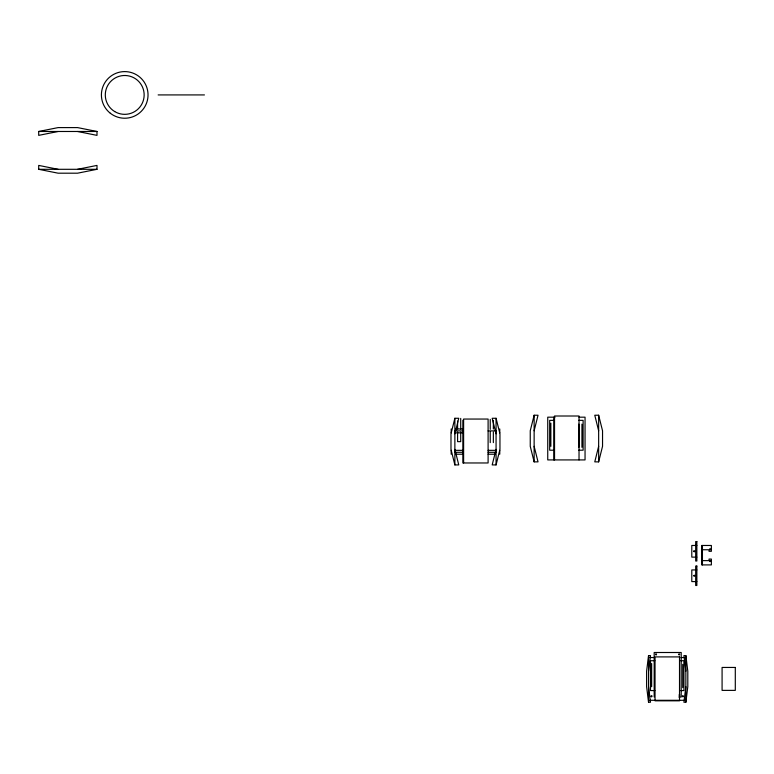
<?xml version="1.0" encoding="UTF-8"?>
<svg xmlns="http://www.w3.org/2000/svg" width="774" height="774" viewBox="0 0 774 774"><rect width="100%" height="100%" fill="white"/><g stroke="black" fill="none" stroke-linecap="round" stroke-linejoin="round"><path stroke-width="1.16" d="M648.554 671.145L650.499 655.597L648.554 655.597L646.609 671.145L646.609 686.693L648.554 702.231L650.499 702.231L648.554 686.693M685.861 686.693L683.916 702.231L685.861 702.231L687.805 686.693L687.805 671.145L685.861 655.597L683.916 655.597L685.861 671.145M454.87 433.817L458.759 418.279L454.87 418.279L450.981 433.817L450.981 449.365L454.87 464.913L458.759 464.913L454.87 449.365M496.066 449.365L492.187 464.913L496.066 464.913L499.956 449.365L499.956 433.817L496.066 418.279L492.187 418.279L496.066 433.817M534.137 430.779L538.027 415.232L534.137 415.232L530.248 430.779L530.248 446.317L534.137 461.865L538.027 461.865L534.137 446.317M598.65 446.317L594.771 461.865L598.65 461.865L602.54 446.317L602.54 430.779L598.65 415.232L594.771 415.232L598.65 430.779M58.137 131.483L38.7 135.373L38.7 131.483L58.137 127.594L77.564 127.594L97.002 131.483L97.002 135.373L77.564 131.483M77.564 169.303L97.002 165.413L97.002 169.303L77.564 173.192L58.137 173.192L38.7 169.303L38.7 165.413L58.137 169.303M158.138 94.921L204.442 94.921M38.7 131.483L97.002 131.483M38.7 169.303L97.002 169.303M554.958 417.176L547.74 417.176L547.74 459.92L585.047 459.92L585.047 417.176L579.029 417.176M554.039 420.359L549.685 420.359L549.685 450.207L554.039 450.207M578.759 420.359L583.112 420.359L583.112 450.207L578.759 450.207M455.847 428.96L462.842 428.96M454.677 430.905L462.842 430.905M488.104 430.905L496.26 430.905M454.677 432.85L462.842 432.85M454.677 450.342L462.842 450.342M488.104 450.342L496.26 450.342M454.677 452.287L462.842 452.287M488.104 452.287L496.26 452.287M455.847 454.222L462.842 454.222M488.104 454.222L495.099 454.222M696.852 545.467L691.792 545.467L691.792 557.125L696.852 557.125M701.65 549.743L709.042 549.743L709.042 551.301L711.374 551.301L711.374 545.467L701.65 545.467L701.65 564.904L711.374 564.904L711.374 559.07L709.042 559.07L709.042 560.628L701.65 560.628M696.852 569.935L691.792 569.935L691.792 581.593L696.852 581.593M649.754 657.542L654.572 657.542M681.052 657.542L684.661 657.542M654.843 660.725L650.499 660.725L650.499 690.572L654.843 690.572M680.656 660.725L683.916 660.725L683.916 690.572L680.656 690.572M678.846 697.006L681.197 697.006L681.197 652.501L654.185 652.501L654.185 697.006M649.754 700.296L684.661 700.296M679.214 694.481L679.833 695.023L679.146 695.633M702.434 545.467L702.434 564.904M685.861 655.597L685.861 702.231M682.726 664.373L682.726 687.593M651.66 663.511L651.66 686.741M648.554 655.597L648.554 702.231M598.65 415.232L598.65 461.865M581.942 424.123L581.942 447.343M579.029 459.92L579.029 416.006L554.542 416.006L554.542 459.92M578.836 424.123L578.836 447.343M553.768 417.176L553.768 459.92M550.846 423.146L550.846 446.375M534.137 415.232L534.137 461.865M499.762 428.96L499.762 432.85M499.762 450.342L499.762 454.222M496.066 418.279L496.066 464.913M493.348 420.427L493.348 428.999M493.348 432.037L493.348 442.622M490.242 419.392L490.242 429.406M490.242 431.728L490.242 442.622M463.616 462.968L463.616 419.053L488.104 419.053L488.104 462.968L462.842 462.968L462.842 420.214M460.704 418.415L460.704 429.309M460.704 432.037L460.704 441.644L457.589 441.644L457.589 432.037M457.589 421.085L457.589 428.999M454.87 418.279L454.87 464.913M451.184 428.96L451.184 432.85M451.184 450.342L451.184 454.222M655.568 654.291C656.284 656.526 657.3 652.724 655.568 654.291M651.098 696.155C651.814 698.38 652.83 694.578 651.098 696.155M678.692 654.291C679.408 656.526 680.423 652.724 678.692 654.291M693.756 551.146C694.471 553.371 695.487 549.579 693.756 551.146M693.756 575.614C694.471 577.839 695.487 574.037 693.756 575.614M682.426 696.155C683.142 698.38 684.158 694.578 682.426 696.155M709.642 549.201C710.358 551.427 711.374 547.634 709.642 549.201M709.642 560.86C710.358 563.085 711.374 559.292 709.642 560.86M696.852 541.577L695.681 541.577L695.681 561.015L696.852 561.015L696.852 541.577M696.852 566.046L695.681 566.046L695.681 585.483L696.852 585.483L696.852 566.046M679.514 656.903L655.036 656.903L655.036 700.818L679.514 700.818L679.514 656.903M735.3 667.449L722.084 667.449L722.084 690.379L735.3 690.379L735.3 667.449M110.324 113.256A23.317 23.317 0 0 0 147.805 98.211A23.317 23.317 0 0 0 116.032 73.278A23.317 23.317 0 0 0 110.324 113.256M114.726 111.582A19.437 19.437 0 0 0 144.148 95.241A19.437 19.437 0 0 0 115.287 77.932A19.437 19.437 0 0 0 114.726 111.582"/></g></svg>
